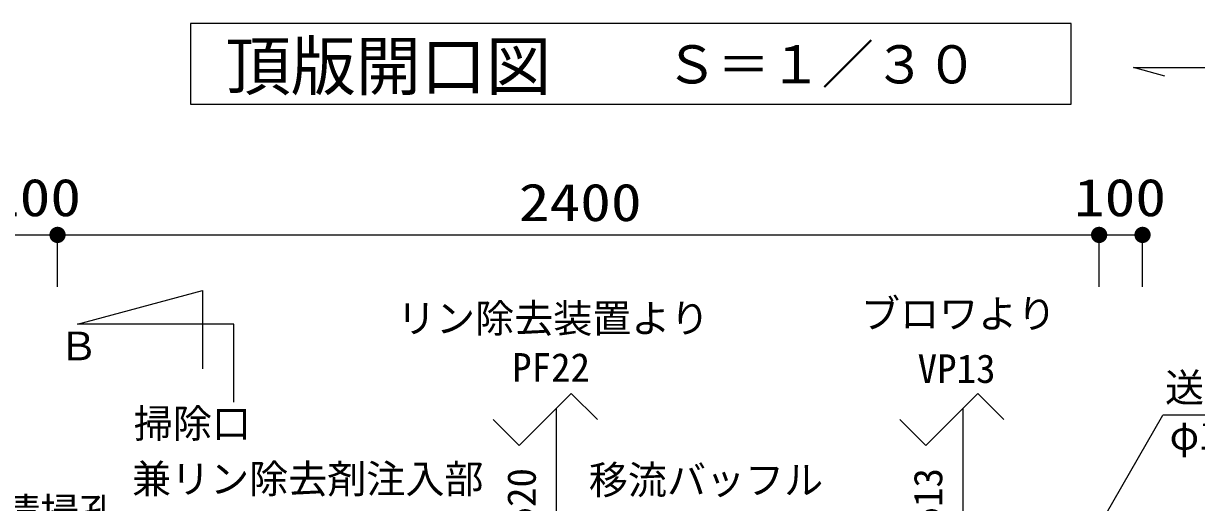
# Model space of a CAD drawing. Units: millimetres, scale not verified. Extents: x -21929 to 8910, y -6308 to 6308.
# Drawn here: x -6227 to -3524, y 2194 to 3298 of the extents above; entities that cross this region are included whole.
import ezdxf
from ezdxf.enums import TextEntityAlignment as Align

# ---------------------------------------------------------------- set-up
doc = ezdxf.new("R2010")
doc.units = ezdxf.units.MM
doc.header["$LTSCALE"] = 30
for name, color, linetype, lineweight in [('0-1_空気管', 3, 'Continuous', 25), ('0-5_文字', 3, 'Continuous', 25), ('0-6_機器', 3, 'Continuous', 25), ('0-C_07', 3, 'Continuous', 25), ('1-5_3-6_SUNPO', 3, 'Continuous', 25), ('1-6_00クル-フ-6寸法', 132, 'Continuous', 25)]:
    doc.layers.add(name, color=color, linetype=linetype, lineweight=lineweight)
doc.styles.add('ＭＳ ゴシック', font='')
doc.styles.get('ＭＳ ゴシック').set_extended_font_data('MS Gothic')

msp = doc.modelspace()

# ---------------------------------------------------------------- linework, layer by layer
at = {"layer": '0-1_空気管'}
msp.add_line((-5814.77, 2682.01), (-5814.77, 2502.01), dxfattribs=at)
msp.add_lwpolyline([(-5742.77, 2424.85), (-5742.77, 2604.85), (-6102.77, 2604.85), (-5814.77, 2682.01)], dxfattribs=at)
at = {"layer": '0-5_文字'}
for p in [(-4062.04, 1597.68), (-3335.99, 2394.52)]:
    msp.add_line(p, (-3601.99, 2394.52), dxfattribs=at)
at = {"layer": '0-6_機器'}
for p, q in [((-5842.69, 3297.51), (-5842.69, 3111.2)), ((-3813.36, 3297.51), (-5842.69, 3297.51)), ((-3813.36, 3111.2), (-3813.36, 3297.51)), ((-5842.69, 3111.2), (-3813.36, 3111.2))]:
    msp.add_line(p, q, dxfattribs=at)
at = {"layer": '0-C_07', "color": 7}
for p, q in [((-4964.84, 2444.91), (-5084.84, 2324.91)), ((-4904.84, 2384.91), (-4964.84, 2444.91)), ((-4028.18, 2444.91), (-4148.18, 2324.91)), ((-3968.18, 2384.91), (-4028.18, 2444.91)), ((-5084.84, 2324.91), (-5144.84, 2384.91)), ((-4148.18, 2324.91), (-4208.18, 2384.91))]:
    msp.add_line(p, q, dxfattribs=at)
at = {"layer": '0-C_07', "color": 6}
for p, q in [((-4998.7, 1597.68), (-4998.7, 2411.05)), ((-4062.04, 1597.68), (-4062.04, 2411.05))]:
    msp.add_line(p, q, dxfattribs=at)
at = {"layer": '1-5_3-6_SUNPO'}
msp.add_lwpolyline([(-3597.04, 3176.43), (-3669.49, 3195.84), (-2719.48, 3195.84), (-2791.93, 3215.26)], dxfattribs=at)
at = {"layer": '1-6_00クル-フ-6寸法', "color": 4}
for p, q in [((-6248.7, 2810.25), (-6148.7, 2810.25)), ((-6148.7, 2690.25), (-6148.7, 2810.25)), ((-6148.7, 2690.25), (-6148.7, 2810.25)), ((-6148.7, 2810.25), (-3748.7, 2810.25)), ((-3748.7, 2690.25), (-3748.7, 2810.25)), ((-3748.7, 2810.25), (-3648.7, 2810.25)), ((-3748.7, 2690.25), (-3748.7, 2810.25)), ((-3648.7, 2690.25), (-3648.7, 2810.25))]:
    msp.add_line(p, q, dxfattribs=at)
at = {"layer": '1-6_00クル-フ-6寸法'}
for points in [[(-6148.7, 2810.25), (-6167.45, 2810.25), (-6167.3, 2812.6)], [(-6148.7, 2810.25), (-6167.45, 2810.25), (-6167.3, 2812.6)], [(-6148.7, 2810.25), (-6167.3, 2812.6), (-6166.86, 2814.91)], [(-6148.7, 2810.25), (-6167.3, 2812.6), (-6166.86, 2814.91)], [(-6148.7, 2810.25), (-6166.86, 2814.91), (-6166.13, 2817.15)], [(-6148.7, 2810.25), (-6166.86, 2814.91), (-6166.13, 2817.15)], [(-6148.7, 2810.25), (-6166.13, 2817.15), (-6165.13, 2819.28)], [(-6148.7, 2810.25), (-6166.13, 2817.15), (-6165.13, 2819.28)], [(-6148.7, 2810.25), (-6165.13, 2819.28), (-6163.87, 2821.27)], [(-6148.7, 2810.25), (-6165.13, 2819.28), (-6163.87, 2821.27)], [(-6148.7, 2810.25), (-6163.87, 2821.27), (-6162.36, 2823.08)], [(-6148.7, 2810.25), (-6163.87, 2821.27), (-6162.36, 2823.08)], [(-6148.7, 2810.25), (-6162.36, 2823.08), (-6160.65, 2824.7)], [(-6148.7, 2810.25), (-6162.36, 2823.08), (-6160.65, 2824.7)], [(-6148.7, 2810.25), (-6160.65, 2824.7), (-6158.74, 2826.08)], [(-6148.7, 2810.25), (-6160.65, 2824.7), (-6158.74, 2826.08)], [(-6148.7, 2810.25), (-6158.74, 2826.08), (-6156.68, 2827.21)], [(-6148.7, 2810.25), (-6158.74, 2826.08), (-6156.68, 2827.21)], [(-6148.7, 2810.25), (-6156.68, 2827.21), (-6154.49, 2828.08)], [(-6148.7, 2810.25), (-6156.68, 2827.21), (-6154.49, 2828.08)], [(-6148.7, 2810.25), (-6154.49, 2828.08), (-6152.21, 2828.67)], [(-6148.7, 2810.25), (-6154.49, 2828.08), (-6152.21, 2828.67)], [(-6148.7, 2810.25), (-6152.21, 2828.67), (-6149.87, 2828.96)], [(-6148.7, 2810.25), (-6152.21, 2828.67), (-6149.87, 2828.96)], [(-6148.7, 2810.25), (-6149.87, 2828.96), (-6147.52, 2828.96)], [(-6148.7, 2810.25), (-6149.87, 2828.96), (-6147.52, 2828.96)], [(-6148.7, 2810.25), (-6147.52, 2828.96), (-6145.18, 2828.67)], [(-6148.7, 2810.25), (-6147.52, 2828.96), (-6145.18, 2828.67)], [(-6148.7, 2810.25), (-6145.18, 2828.67), (-6142.9, 2828.08)], [(-6148.7, 2810.25), (-6145.18, 2828.67), (-6142.9, 2828.08)], [(-6148.7, 2810.25), (-6142.9, 2828.08), (-6140.71, 2827.21)], [(-6148.7, 2810.25), (-6142.9, 2828.08), (-6140.71, 2827.21)], [(-6148.7, 2810.25), (-6140.71, 2827.21), (-6138.65, 2826.08)], [(-6148.7, 2810.25), (-6140.71, 2827.21), (-6138.65, 2826.08)], [(-6148.7, 2810.25), (-6138.65, 2826.08), (-6136.74, 2824.7)], [(-6148.7, 2810.25), (-6138.65, 2826.08), (-6136.74, 2824.7)], [(-6148.7, 2810.25), (-6136.74, 2824.7), (-6135.03, 2823.08)], [(-6148.7, 2810.25), (-6136.74, 2824.7), (-6135.03, 2823.08)], [(-6148.7, 2810.25), (-6135.03, 2823.08), (-6133.53, 2821.27)], [(-6148.7, 2810.25), (-6135.03, 2823.08), (-6133.53, 2821.27)], [(-6148.7, 2810.25), (-6133.53, 2821.27), (-6132.27, 2819.28)], [(-6148.7, 2810.25), (-6133.53, 2821.27), (-6132.27, 2819.28)], [(-6148.7, 2810.25), (-6132.27, 2819.28), (-6131.26, 2817.15)], [(-6148.7, 2810.25), (-6132.27, 2819.28), (-6131.26, 2817.15)], [(-6148.7, 2810.25), (-6131.26, 2817.15), (-6130.54, 2814.91)], [(-6148.7, 2810.25), (-6131.26, 2817.15), (-6130.54, 2814.91)], [(-6148.7, 2810.25), (-6130.54, 2814.91), (-6130.09, 2812.6)], [(-6148.7, 2810.25), (-6130.54, 2814.91), (-6130.09, 2812.6)], [(-6148.7, 2810.25), (-6130.09, 2812.6), (-6129.95, 2810.25)], [(-6148.7, 2810.25), (-6130.09, 2812.6), (-6129.95, 2810.25)], [(-3748.7, 2810.25), (-3767.45, 2810.25), (-3767.3, 2812.6)], [(-3748.7, 2810.25), (-3767.45, 2810.25), (-3767.3, 2812.6)], [(-3748.7, 2810.25), (-3767.3, 2812.6), (-3766.86, 2814.91)], [(-3748.7, 2810.25), (-3767.3, 2812.6), (-3766.86, 2814.91)], [(-3748.7, 2810.25), (-3766.86, 2814.91), (-3766.13, 2817.15)], [(-3748.7, 2810.25), (-3766.86, 2814.91), (-3766.13, 2817.15)], [(-3748.7, 2810.25), (-3766.13, 2817.15), (-3765.13, 2819.28)], [(-3748.7, 2810.25), (-3766.13, 2817.15), (-3765.13, 2819.28)], [(-3748.7, 2810.25), (-3765.13, 2819.28), (-3763.87, 2821.27)], [(-3748.7, 2810.25), (-3765.13, 2819.28), (-3763.87, 2821.27)], [(-3748.7, 2810.25), (-3763.87, 2821.27), (-3762.36, 2823.08)], [(-3748.7, 2810.25), (-3763.87, 2821.27), (-3762.36, 2823.08)], [(-3748.7, 2810.25), (-3762.36, 2823.08), (-3760.65, 2824.7)], [(-3748.7, 2810.25), (-3762.36, 2823.08), (-3760.65, 2824.7)], [(-3748.7, 2810.25), (-3760.65, 2824.7), (-3758.74, 2826.08)], [(-3748.7, 2810.25), (-3760.65, 2824.7), (-3758.74, 2826.08)], [(-3748.7, 2810.25), (-3758.74, 2826.08), (-3756.68, 2827.21)], [(-3748.7, 2810.25), (-3758.74, 2826.08), (-3756.68, 2827.21)], [(-3748.7, 2810.25), (-3756.68, 2827.21), (-3754.49, 2828.08)], [(-3748.7, 2810.25), (-3756.68, 2827.21), (-3754.49, 2828.08)], [(-3748.7, 2810.25), (-3754.49, 2828.08), (-3752.21, 2828.67)], [(-3748.7, 2810.25), (-3754.49, 2828.08), (-3752.21, 2828.67)], [(-3748.7, 2810.25), (-3752.21, 2828.67), (-3749.87, 2828.96)], [(-3748.7, 2810.25), (-3752.21, 2828.67), (-3749.87, 2828.96)], [(-3748.7, 2810.25), (-3749.87, 2828.96), (-3747.52, 2828.96)], [(-3748.7, 2810.25), (-3749.87, 2828.96), (-3747.52, 2828.96)], [(-3748.7, 2810.25), (-3747.52, 2828.96), (-3745.18, 2828.67)], [(-3748.7, 2810.25), (-3747.52, 2828.96), (-3745.18, 2828.67)], [(-3748.7, 2810.25), (-3745.18, 2828.67), (-3742.9, 2828.08)], [(-3748.7, 2810.25), (-3745.18, 2828.67), (-3742.9, 2828.08)], [(-3748.7, 2810.25), (-3742.9, 2828.08), (-3740.71, 2827.21)], [(-3748.7, 2810.25), (-3742.9, 2828.08), (-3740.71, 2827.21)], [(-3748.7, 2810.25), (-3740.71, 2827.21), (-3738.65, 2826.08)], [(-3748.7, 2810.25), (-3740.71, 2827.21), (-3738.65, 2826.08)], [(-3748.7, 2810.25), (-3738.65, 2826.08), (-3736.74, 2824.7)], [(-3748.7, 2810.25), (-3738.65, 2826.08), (-3736.74, 2824.7)], [(-3748.7, 2810.25), (-3736.74, 2824.7), (-3735.03, 2823.08)], [(-3748.7, 2810.25), (-3736.74, 2824.7), (-3735.03, 2823.08)], [(-3748.7, 2810.25), (-3735.03, 2823.08), (-3733.53, 2821.27)], [(-3748.7, 2810.25), (-3735.03, 2823.08), (-3733.53, 2821.27)], [(-3748.7, 2810.25), (-3733.53, 2821.27), (-3732.27, 2819.28)], [(-3748.7, 2810.25), (-3733.53, 2821.27), (-3732.27, 2819.28)], [(-3748.7, 2810.25), (-3732.27, 2819.28), (-3731.26, 2817.15)], [(-3748.7, 2810.25), (-3732.27, 2819.28), (-3731.26, 2817.15)], [(-3748.7, 2810.25), (-3731.26, 2817.15), (-3730.54, 2814.91)], [(-3748.7, 2810.25), (-3731.26, 2817.15), (-3730.54, 2814.91)], [(-3748.7, 2810.25), (-3730.54, 2814.91), (-3730.09, 2812.6)], [(-3748.7, 2810.25), (-3730.54, 2814.91), (-3730.09, 2812.6)], [(-3748.7, 2810.25), (-3730.09, 2812.6), (-3729.95, 2810.25)], [(-3748.7, 2810.25), (-3730.09, 2812.6), (-3729.95, 2810.25)], [(-3648.7, 2810.25), (-3667.45, 2810.25), (-3667.3, 2812.6)], [(-3648.7, 2810.25), (-3667.3, 2812.6), (-3666.86, 2814.91)], [(-3648.7, 2810.25), (-3666.86, 2814.91), (-3666.13, 2817.15)], [(-3648.7, 2810.25), (-3666.13, 2817.15), (-3665.13, 2819.28)], [(-3648.7, 2810.25), (-3665.13, 2819.28), (-3663.87, 2821.27)], [(-3648.7, 2810.25), (-3663.87, 2821.27), (-3662.37, 2823.08)], [(-3648.7, 2810.25), (-3662.37, 2823.08), (-3660.65, 2824.7)], [(-3648.7, 2810.25), (-3660.65, 2824.7), (-3658.75, 2826.08)], [(-3648.7, 2810.25), (-3658.75, 2826.08), (-3656.68, 2827.21)], [(-3648.7, 2810.25), (-3656.68, 2827.21), (-3654.49, 2828.08)], [(-3648.7, 2810.25), (-3654.49, 2828.08), (-3652.21, 2828.67)], [(-3648.7, 2810.25), (-3652.21, 2828.67), (-3649.88, 2828.96)], [(-3648.7, 2810.25), (-3649.88, 2828.96), (-3647.52, 2828.96)], [(-3648.7, 2810.25), (-3647.52, 2828.96), (-3645.19, 2828.67)], [(-3648.7, 2810.25), (-3645.19, 2828.67), (-3642.9, 2828.08)], [(-3648.7, 2810.25), (-3642.9, 2828.08), (-3640.72, 2827.21)], [(-3648.7, 2810.25), (-3640.72, 2827.21), (-3638.65, 2826.08)], [(-3648.7, 2810.25), (-3638.65, 2826.08), (-3636.75, 2824.7)], [(-3648.7, 2810.25), (-3636.75, 2824.7), (-3635.03, 2823.08)], [(-3648.7, 2810.25), (-3635.03, 2823.08), (-3633.53, 2821.27)], [(-3648.7, 2810.25), (-3633.53, 2821.27), (-3632.27, 2819.28)], [(-3648.7, 2810.25), (-3632.27, 2819.28), (-3631.27, 2817.15)], [(-3648.7, 2810.25), (-3631.27, 2817.15), (-3630.54, 2814.91)], [(-3648.7, 2810.25), (-3630.54, 2814.91), (-3630.1, 2812.6)], [(-3648.7, 2810.25), (-3630.1, 2812.6), (-3629.95, 2810.25)], [(-6148.7, 2810.25), (-6167.3, 2807.9), (-6167.45, 2810.25)], [(-6148.7, 2810.25), (-6167.3, 2807.9), (-6167.45, 2810.25)], [(-6148.7, 2810.25), (-6166.86, 2805.59), (-6167.3, 2807.9)], [(-6148.7, 2810.25), (-6166.86, 2805.59), (-6167.3, 2807.9)], [(-6148.7, 2810.25), (-6166.13, 2803.35), (-6166.86, 2805.59)], [(-6148.7, 2810.25), (-6166.13, 2803.35), (-6166.86, 2805.59)], [(-6148.7, 2810.25), (-6165.13, 2801.22), (-6166.13, 2803.35)], [(-6148.7, 2810.25), (-6165.13, 2801.22), (-6166.13, 2803.35)], [(-6148.7, 2810.25), (-6163.87, 2799.23), (-6165.13, 2801.22)], [(-6148.7, 2810.25), (-6163.87, 2799.23), (-6165.13, 2801.22)], [(-6148.7, 2810.25), (-6162.36, 2797.41), (-6163.87, 2799.23)], [(-6148.7, 2810.25), (-6162.36, 2797.41), (-6163.87, 2799.23)], [(-6148.7, 2810.25), (-6160.65, 2795.8), (-6162.36, 2797.41)], [(-6148.7, 2810.25), (-6160.65, 2795.8), (-6162.36, 2797.41)], [(-6148.7, 2810.25), (-6158.74, 2794.42), (-6160.65, 2795.8)], [(-6148.7, 2810.25), (-6158.74, 2794.42), (-6160.65, 2795.8)], [(-6148.7, 2810.25), (-6156.68, 2793.28), (-6158.74, 2794.42)], [(-6148.7, 2810.25), (-6156.68, 2793.28), (-6158.74, 2794.42)], [(-6148.7, 2810.25), (-6154.49, 2792.42), (-6156.68, 2793.28)], [(-6148.7, 2810.25), (-6154.49, 2792.42), (-6156.68, 2793.28)], [(-6148.7, 2810.25), (-6152.21, 2791.83), (-6154.49, 2792.42)], [(-6148.7, 2810.25), (-6152.21, 2791.83), (-6154.49, 2792.42)], [(-6148.7, 2810.25), (-6149.87, 2791.54), (-6152.21, 2791.83)], [(-6148.7, 2810.25), (-6149.87, 2791.54), (-6152.21, 2791.83)], [(-6148.7, 2810.25), (-6147.52, 2791.54), (-6149.87, 2791.54)], [(-6148.7, 2810.25), (-6147.52, 2791.54), (-6149.87, 2791.54)], [(-6148.7, 2810.25), (-6145.18, 2791.83), (-6147.52, 2791.54)], [(-6148.7, 2810.25), (-6142.9, 2792.42), (-6145.18, 2791.83)], [(-6148.7, 2810.25), (-6140.71, 2793.28), (-6142.9, 2792.42)], [(-6148.7, 2810.25), (-6138.65, 2794.42), (-6140.71, 2793.28)], [(-6148.7, 2810.25), (-6136.74, 2795.8), (-6138.65, 2794.42)], [(-6148.7, 2810.25), (-6135.03, 2797.41), (-6136.74, 2795.8)], [(-6148.7, 2810.25), (-6133.53, 2799.23), (-6135.03, 2797.41)], [(-6148.7, 2810.25), (-6132.27, 2801.22), (-6133.53, 2799.23)], [(-6148.7, 2810.25), (-6131.26, 2803.35), (-6132.27, 2801.22)], [(-6148.7, 2810.25), (-6130.54, 2805.59), (-6131.26, 2803.35)], [(-6148.7, 2810.25), (-6130.09, 2807.9), (-6130.54, 2805.59)], [(-6148.7, 2810.25), (-6129.95, 2810.25), (-6130.09, 2807.9)], [(-6148.7, 2810.25), (-6145.18, 2791.83), (-6147.52, 2791.54)], [(-6148.7, 2810.25), (-6142.9, 2792.42), (-6145.18, 2791.83)], [(-6148.7, 2810.25), (-6140.71, 2793.28), (-6142.9, 2792.42)], [(-6148.7, 2810.25), (-6138.65, 2794.42), (-6140.71, 2793.28)], [(-6148.7, 2810.25), (-6136.74, 2795.8), (-6138.65, 2794.42)], [(-6148.7, 2810.25), (-6135.03, 2797.41), (-6136.74, 2795.8)], [(-6148.7, 2810.25), (-6133.53, 2799.23), (-6135.03, 2797.41)], [(-6148.7, 2810.25), (-6132.27, 2801.22), (-6133.53, 2799.23)], [(-6148.7, 2810.25), (-6131.26, 2803.35), (-6132.27, 2801.22)], [(-6148.7, 2810.25), (-6130.54, 2805.59), (-6131.26, 2803.35)], [(-6148.7, 2810.25), (-6130.09, 2807.9), (-6130.54, 2805.59)], [(-6148.7, 2810.25), (-6129.95, 2810.25), (-6130.09, 2807.9)], [(-3748.7, 2810.25), (-3767.3, 2807.9), (-3767.45, 2810.25)], [(-3748.7, 2810.25), (-3767.3, 2807.9), (-3767.45, 2810.25)], [(-3748.7, 2810.25), (-3766.86, 2805.59), (-3767.3, 2807.9)], [(-3748.7, 2810.25), (-3766.86, 2805.59), (-3767.3, 2807.9)], [(-3748.7, 2810.25), (-3766.13, 2803.35), (-3766.86, 2805.59)], [(-3748.7, 2810.25), (-3766.13, 2803.35), (-3766.86, 2805.59)], [(-3748.7, 2810.25), (-3765.13, 2801.22), (-3766.13, 2803.35)], [(-3748.7, 2810.25), (-3765.13, 2801.22), (-3766.13, 2803.35)], [(-3748.7, 2810.25), (-3763.87, 2799.23), (-3765.13, 2801.22)], [(-3748.7, 2810.25), (-3763.87, 2799.23), (-3765.13, 2801.22)], [(-3748.7, 2810.25), (-3762.36, 2797.41), (-3763.87, 2799.23)], [(-3748.7, 2810.25), (-3762.36, 2797.41), (-3763.87, 2799.23)], [(-3748.7, 2810.25), (-3760.65, 2795.8), (-3762.36, 2797.41)], [(-3748.7, 2810.25), (-3760.65, 2795.8), (-3762.36, 2797.41)], [(-3748.7, 2810.25), (-3758.74, 2794.42), (-3760.65, 2795.8)], [(-3748.7, 2810.25), (-3758.74, 2794.42), (-3760.65, 2795.8)], [(-3748.7, 2810.25), (-3756.68, 2793.28), (-3758.74, 2794.42)], [(-3748.7, 2810.25), (-3756.68, 2793.28), (-3758.74, 2794.42)], [(-3748.7, 2810.25), (-3754.49, 2792.42), (-3756.68, 2793.28)], [(-3748.7, 2810.25), (-3754.49, 2792.42), (-3756.68, 2793.28)], [(-3748.7, 2810.25), (-3752.21, 2791.83), (-3754.49, 2792.42)], [(-3748.7, 2810.25), (-3752.21, 2791.83), (-3754.49, 2792.42)], [(-3748.7, 2810.25), (-3749.87, 2791.54), (-3752.21, 2791.83)], [(-3748.7, 2810.25), (-3749.87, 2791.54), (-3752.21, 2791.83)], [(-3748.7, 2810.25), (-3747.52, 2791.54), (-3749.87, 2791.54)], [(-3748.7, 2810.25), (-3747.52, 2791.54), (-3749.87, 2791.54)], [(-3748.7, 2810.25), (-3745.18, 2791.83), (-3747.52, 2791.54)], [(-3748.7, 2810.25), (-3742.9, 2792.42), (-3745.18, 2791.83)], [(-3748.7, 2810.25), (-3740.71, 2793.28), (-3742.9, 2792.42)], [(-3748.7, 2810.25), (-3738.65, 2794.42), (-3740.71, 2793.28)], [(-3748.7, 2810.25), (-3736.74, 2795.8), (-3738.65, 2794.42)], [(-3748.7, 2810.25), (-3735.03, 2797.41), (-3736.74, 2795.8)], [(-3748.7, 2810.25), (-3733.53, 2799.23), (-3735.03, 2797.41)], [(-3748.7, 2810.25), (-3732.27, 2801.22), (-3733.53, 2799.23)], [(-3748.7, 2810.25), (-3731.26, 2803.35), (-3732.27, 2801.22)], [(-3748.7, 2810.25), (-3730.54, 2805.59), (-3731.26, 2803.35)], [(-3748.7, 2810.25), (-3730.09, 2807.9), (-3730.54, 2805.59)], [(-3748.7, 2810.25), (-3729.95, 2810.25), (-3730.09, 2807.9)], [(-3748.7, 2810.25), (-3745.18, 2791.83), (-3747.52, 2791.54)], [(-3748.7, 2810.25), (-3742.9, 2792.42), (-3745.18, 2791.83)], [(-3748.7, 2810.25), (-3740.71, 2793.28), (-3742.9, 2792.42)], [(-3748.7, 2810.25), (-3738.65, 2794.42), (-3740.71, 2793.28)], [(-3748.7, 2810.25), (-3736.74, 2795.8), (-3738.65, 2794.42)], [(-3748.7, 2810.25), (-3735.03, 2797.41), (-3736.74, 2795.8)], [(-3748.7, 2810.25), (-3733.53, 2799.23), (-3735.03, 2797.41)], [(-3748.7, 2810.25), (-3732.27, 2801.22), (-3733.53, 2799.23)], [(-3748.7, 2810.25), (-3731.26, 2803.35), (-3732.27, 2801.22)], [(-3748.7, 2810.25), (-3730.54, 2805.59), (-3731.26, 2803.35)], [(-3748.7, 2810.25), (-3730.09, 2807.9), (-3730.54, 2805.59)], [(-3748.7, 2810.25), (-3729.95, 2810.25), (-3730.09, 2807.9)], [(-3648.7, 2810.25), (-3667.3, 2807.9), (-3667.45, 2810.25)], [(-3648.7, 2810.25), (-3666.86, 2805.59), (-3667.3, 2807.9)], [(-3648.7, 2810.25), (-3666.13, 2803.35), (-3666.86, 2805.59)], [(-3648.7, 2810.25), (-3665.13, 2801.22), (-3666.13, 2803.35)], [(-3648.7, 2810.25), (-3663.87, 2799.23), (-3665.13, 2801.22)], [(-3648.7, 2810.25), (-3662.37, 2797.41), (-3663.87, 2799.23)], [(-3648.7, 2810.25), (-3660.65, 2795.8), (-3662.37, 2797.41)], [(-3648.7, 2810.25), (-3658.75, 2794.42), (-3660.65, 2795.8)], [(-3648.7, 2810.25), (-3656.68, 2793.28), (-3658.75, 2794.42)], [(-3648.7, 2810.25), (-3654.49, 2792.42), (-3656.68, 2793.28)], [(-3648.7, 2810.25), (-3652.21, 2791.83), (-3654.49, 2792.42)], [(-3648.7, 2810.25), (-3649.88, 2791.54), (-3652.21, 2791.83)], [(-3648.7, 2810.25), (-3647.52, 2791.54), (-3649.88, 2791.54)], [(-3648.7, 2810.25), (-3645.19, 2791.83), (-3647.52, 2791.54)], [(-3648.7, 2810.25), (-3642.9, 2792.42), (-3645.19, 2791.83)], [(-3648.7, 2810.25), (-3640.72, 2793.28), (-3642.9, 2792.42)], [(-3648.7, 2810.25), (-3638.65, 2794.42), (-3640.72, 2793.28)], [(-3648.7, 2810.25), (-3636.75, 2795.8), (-3638.65, 2794.42)], [(-3648.7, 2810.25), (-3635.03, 2797.41), (-3636.75, 2795.8)], [(-3648.7, 2810.25), (-3633.53, 2799.23), (-3635.03, 2797.41)], [(-3648.7, 2810.25), (-3632.27, 2801.22), (-3633.53, 2799.23)], [(-3648.7, 2810.25), (-3631.27, 2803.35), (-3632.27, 2801.22)], [(-3648.7, 2810.25), (-3630.54, 2805.59), (-3631.27, 2803.35)], [(-3648.7, 2810.25), (-3630.1, 2807.9), (-3630.54, 2805.59)], [(-3648.7, 2810.25), (-3629.95, 2810.25), (-3630.1, 2807.9)]]:
    msp.add_solid(points, dxfattribs=at)

# ---------------------------------------------------------------- texts
at = {"layer": '0-1_空気管', "color": 4, "style": 'ＭＳ ゴシック'}
msp.add_text('Ｂ', height=65.98, dxfattribs=at).set_placement((-6145.16, 2501.56), align=Align.BOTTOM_LEFT)
for s, p in [('φ20', (-5026.93, 2115.02)), ('φ13', (-4090.27, 2115.02))]:
    msp.add_text(s, height=65.98, rotation=90, dxfattribs=at).set_placement(p, align=Align.BOTTOM_LEFT)
at = {"layer": '0-5_文字', "color": 4, "style": 'ＭＳ ゴシック'}
for s, p in [('リン除去装置より', (-5366.61, 2565.26)), ('ブロワより', (-4297.4, 2575.94)), ('PF22', (-5101.29, 2452.17)), ('VP13', (-4166.92, 2449.4)), ('送気口', (-3596.99, 2405.52)), ('掃除口', (-5973.04, 2323.09)), ('φ13', (-3586.39, 2295.72)), ('兼リン除去剤注入部', (-5977.16, 2195.33)), ('移流バッフル', (-4924.49, 2192.76)), ('清掃孔', (-6278.44, 2118.99))]:
    msp.add_text(s, height=65.98, dxfattribs=at).set_placement(p, align=Align.BOTTOM_LEFT)
at = {"layer": '0-6_機器', "color": 4, "style": 'ＭＳ ゴシック'}
for s, height, p in [('頂版開口図', 110, (-5761.45, 3111.24)), ('Ｓ＝１／３０', 87.98, (-4747.89, 3132.91))]:
    msp.add_text(s, height=height, dxfattribs=at).set_placement(p, align=Align.BOTTOM_LEFT)
at = {"layer": '1-6_00クル-フ-6寸法', "color": 3, "style": 'ＭＳ ゴシック', "width": 1.2}
for s, p in [('100', (-6306.7, 2827.35)), ('2400', (-5085.84, 2816.1)), ('100', (-3806.7, 2827.35))]:
    msp.add_text(s, height=86.66, dxfattribs=at).set_placement(p, align=Align.BOTTOM_LEFT)

doc.saveas('drawing.dxf')
